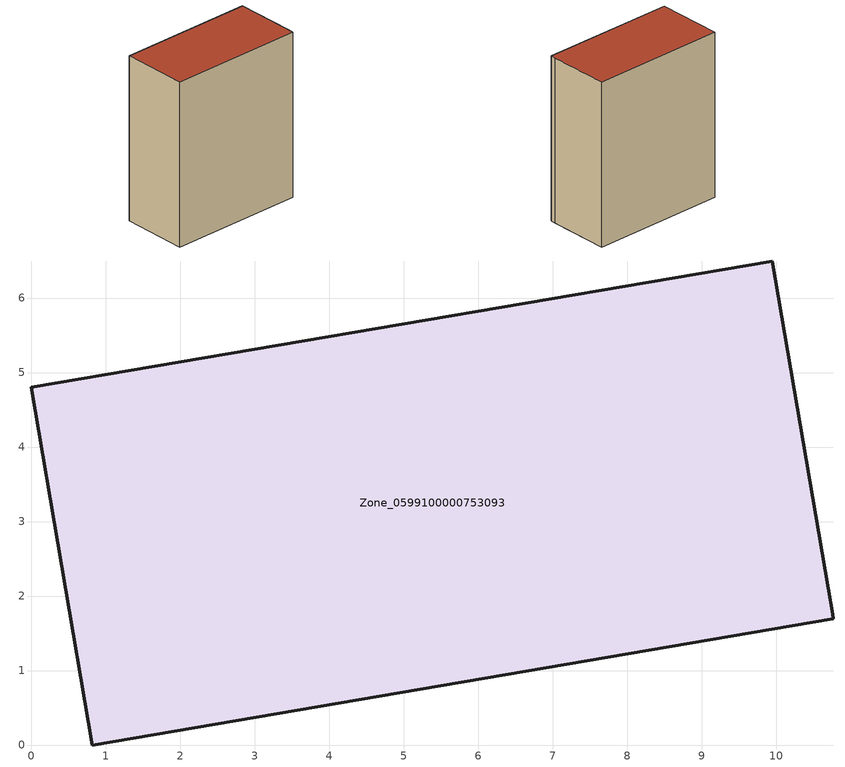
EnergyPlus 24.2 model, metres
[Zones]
Zone_0599100000753093
 floor ground (C_G): 10.7,2.1 10.76,1.75 10.77,1.7 0.82,0 0,4.8 9.95,6.5 z1.42
 wall outside (C_F): 10.76,1.75 10.7,2.1 9.95,6.5 0,4.8 0.82,0 10.77,1.7 10.76,1.75 z1.42:13.73
 roof outside (C_R): 10.7,2.1 9.95,6.5 0,4.8 0.82,0 10.77,1.7 10.76,1.75 z13.73
[BUILDING]
Pand.0599100000753093: North Axis=0; Terrain=City; Loads Convergence Tolerance Value=0.04; Temperature Convergence Tolerance Value=0.4; Solar Distribution=FullExterior; Maximum Number of Warmup Days=25; Minimum Number of Warmup Days=1
[Site:Location]
Rotterdam.The.Hague.AP_ZH_NLD Design_Conditions: Latitude=51.96; Longitude=4.45; Time Zone=1; Elevation=-4.5
[SITE:GROUNDTEMPERATURE:BUILDINGSURFACE]
18, 18, 18, 18, 18, 18, 18, 18, 18, 18, 18, 18
[MATERIAL] Thermal Absorptance=0.9; Solar Absorptance=0.7; Visible Absorptance=0.7
Name | Roughness | Thickness | Conductivity | Density | Specific Heat
G.TI.2006-2014 | MediumSmooth | 0.15 | 0.06 | 540 | 1210
F.TI.2006-2014 | Rough | 0.3 | 0.12 | 1920 | 840
R.TI.2006-2014 | MediumRough | 0.2 | 0.08 | 1500 | 1000
[CONSTRUCTION]
C_G: G.TI.2006-2014
C_F: F.TI.2006-2014
C_R: R.TI.2006-2014
[ZONE]
Zone_0599100000753093: Type=1; Multiplier=1; Ceiling Height=Autocalculate; Volume=Autocalculate; Floor Area=autocalculate; Part of Total Floor Area=Yes
[ZONEINFILTRATION:DESIGNFLOWRATE]
Infil_Zone_0599100000753093: Zone or ZoneList or Space or SpaceList=Zone_0599100000753093; Schedule=AlwaysOn; Design Flow Rate Calculation Method=Flow/Area; Flow Rate per Floor Area=0.0015; Constant Term Coefficient=1; Temperature Term Coefficient=0; Velocity Term Coefficient=0; Velocity Squared Term Coefficient=0
[HVACTEMPLATE:ZONE:IDEALLOADSAIRSYSTEM]
Zone_0599100000753093: Maximum Heating Supply Air Temperature=50; Minimum Cooling Supply Air Temperature=13; Maximum Heating Supply Air Humidity Ratio=0.0156; Minimum Cooling Supply Air Humidity Ratio=0.0077; Heating Limit=NoLimit; Cooling Limit=NoLimit; Dehumidification Control Type=ConstantSensibleHeatRatio; Cooling Sensible Heat Ratio=0.7; Dehumidification Setpoint=60; Humidification Control Type=None; Humidification Setpoint=30; Outdoor Air Method=None; Outdoor Air Flow Rate per Person=0.00944; Outdoor Air Flow Rate per Zone Floor Area=0; Outdoor Air Flow Rate per Zone=0; Demand Controlled Ventilation Type=None; Outdoor Air Economizer Type=NoEconomizer; Heat Recovery Type=None; Sensible Heat Recovery Effectiveness=0.7; Latent Heat Recovery Effectiveness=0.65
[ZONECONTROL:THERMOSTAT]
ThermostatControl_Zone_0599100000753093: Zone or ZoneList=Zone_0599100000753093; Control Type Schedule=DualSetpointControlType; Control 1=Thermostat_Zone_0599100000753093; Temperature Difference Between Cutout And Setpoint=0
[THERMOSTATSETPOINT:DUALSETPOINT]
Thermostat_Zone_0599100000753093: Heating Setpoint Temperature Schedule=HeatingSetpoint_Zone_0599100000753093; Cooling Setpoint Temperature Schedule=CoolingSetpoint_Zone_0599100000753093
[SCHEDULE:COMPACT]
HeatingSetpoint_Zone_0599100000753093: Through: 12/31, For: AllDays, Until: 24:00, 21
CoolingSetpoint_Zone_0599100000753093: Through: 12/31, For: AllDays, Until: 24:00, 24
DualSetpointControlType: Through: 12/31, For: AllDays, Until: 24:00, 4
AlwaysOn: Through: 12/31, For: AllDays, Until: 24:00, 1
